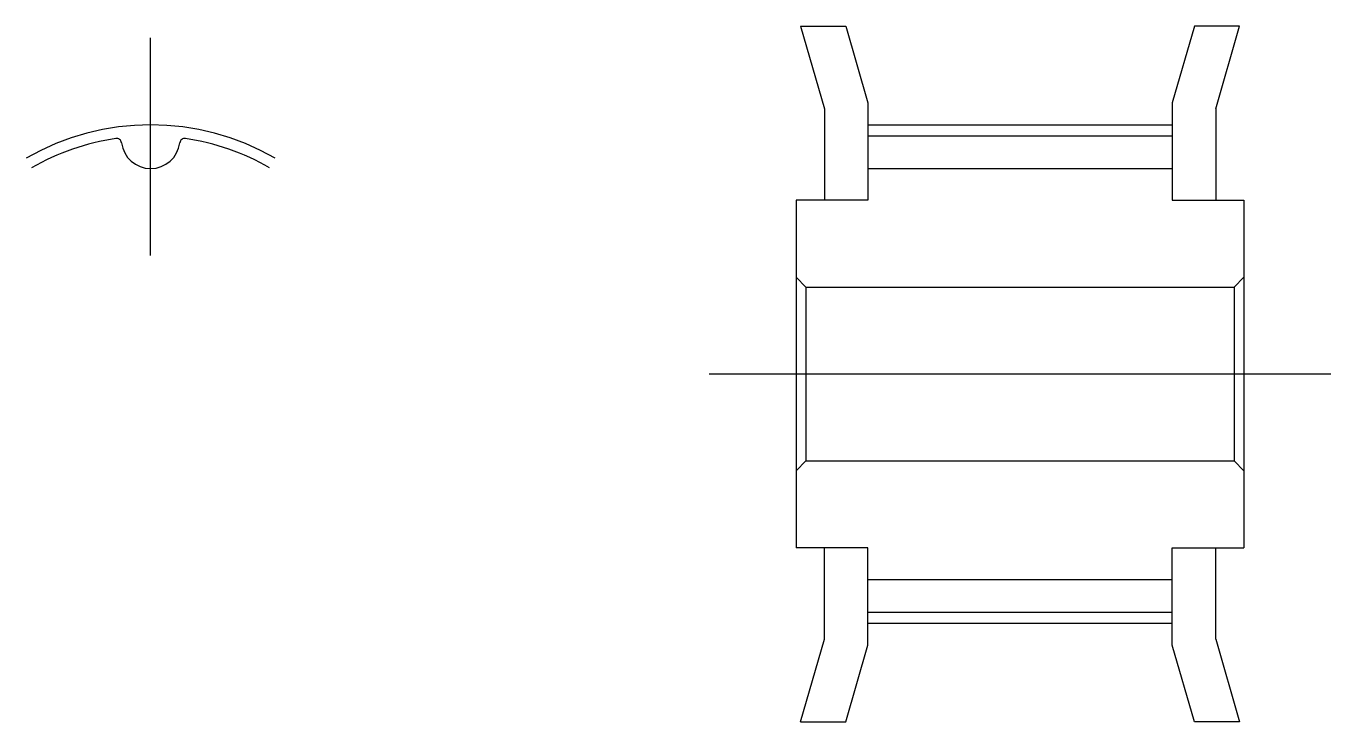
# Model space of a CAD drawing. Extents: x -6.7 to 34.9, y -40.7 to 8.
# Drawn here: x -2.86 to 27.15, y -8 to 8 of the extents above; entities outside this region: 2.
import ezdxf

# ---------------------------------------------------------------- set-up
doc = ezdxf.new("R2010")
doc.units = 0
doc.linetypes.add('CENTER', pattern=[50.8, 31.75, -6.35, 6.35, -6.35])
doc.layers.get('0').update_dxf_attribs({"linetype": 'CONTINUOUS'})
doc.layers.add('CENTER', color=1, linetype='CONTINUOUS')
doc.styles.get("Standard").update_dxf_attribs({"font": 'txt.shx', "height": 3, "bigfont": 'bigfont.shx'})

# ---------------------------------------------------------------- blocks, each defined once
blk = doc.blocks.new('*U2')
at = {"color": 7, "linetype": 'CONTINUOUS'}
blk.add_text('GPA18GT2060-A-H4', height=3, dxfattribs=at).set_placement((-7.129, -35.695))
blk = doc.blocks.new('*U3')
at = {"color": 7, "linetype": 'CONTINUOUS'}
blk.add_text('GPA18GT2060', height=3, dxfattribs=at).set_placement((-7.129, -40.695))

msp = doc.modelspace()

# ---------------------------------------------------------------- linework, layer by layer
at = {"color": 7, "linetype": 'CONTINUOUS'}
for p, q in [((14.95, 8), (15.5, 6.095)), ((14.95, 8), (15.991, 8)), ((15.991, 8), (16.5, 6.236)), ((24.009, 8), (23.5, 6.236)), ((25.05, 8), (24.009, 8)), ((24.5, 6.095), (25.05, 8)), ((15.5, 6.095), (15.5, 4)), ((16.5, 6.236), (16.5, 4)), ((23.5, 6.236), (23.5, 4)), ((24.5, 6.095), (24.5, 4)), ((16.5, 5.475), (23.5, 5.475)), ((16.5, 4.725), (23.5, 4.725)), ((14.85, 4), (14.85, -4)), ((16.5, 4), (14.85, 4)), ((23.5, 4), (25.15, 4)), ((25.15, 4), (25.15, -4)), ((14.85, 2.225), (15.075, 2)), ((25.15, 2.225), (24.925, 2)), ((15.075, 2), (24.925, 2)), ((15.075, 2), (15.075, -2)), ((24.925, 2), (24.925, -2)), ((14.85, -2.225), (15.075, -2)), ((15.075, -2), (24.925, -2)), ((25.15, -2.225), (24.925, -2)), ((16.5, -4), (14.85, -4)), ((15.5, -6.095), (15.5, -4)), ((16.5, -6.236), (16.5, -4)), ((23.5, -4), (25.15, -4)), ((23.5, -6.236), (23.5, -4)), ((24.5, -6.095), (24.5, -4)), ((16.5, -4.725), (23.5, -4.725)), ((16.5, -5.475), (23.5, -5.475)), ((14.95, -8), (15.5, -6.095)), ((15.991, -8), (16.5, -6.236)), ((24.009, -8), (23.5, -6.236)), ((24.5, -6.095), (25.05, -8)), ((14.95, -8), (15.991, -8)), ((25.05, -8), (24.009, -8))]:
    msp.add_line(p, q, dxfattribs=at)
for centre, radius, start, end in [((0, 0), 5.475, 98.3828, 120), ((-0.782, 5.305), 0.113, 6.9135, 98.3828), ((0.782, 5.305), 0.112, 81.6172, 173.0865), ((0, 0), 5.475, 60, 81.6172), ((0, 5.4), 0.675, 186.9135, 353.0865)]:
    msp.add_arc(centre, radius, start, end, dxfattribs=at)
at = {"layer": 'CENTER', "color": 1, "linetype": 'CENTER'}
for p, q in [((0, 2.725), (0, 7.73)), ((16.5, 5.73), (23.5, 5.73)), ((12.85, 0), (27.15, 0)), ((16.5, -5.73), (23.5, -5.73))]:
    msp.add_line(p, q, dxfattribs=at)
msp.add_arc((0, 0), 5.73, 60, 120, dxfattribs=at)

# ---------------------------------------------------------------- block references
at = {"color": 7, "linetype": 'CONTINUOUS'}
for name in ['*U2', '*U3']:
    msp.add_blockref(name, (0, 0), dxfattribs=at)

doc.saveas('drawing.dxf')
